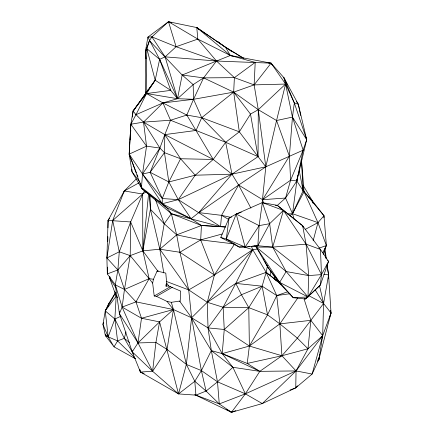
<?xml version="1.0" encoding="UTF-8"?>
<svg xmlns="http://www.w3.org/2000/svg" width="434" height="434" viewBox="0 0 434 434"><rect width="100%" height="100%" fill="white"/><g stroke="black" fill="none" stroke-linecap="round" stroke-linejoin="round"><path stroke-width="0.65" d="M327.1 264.317L328.581 274.906L331.034 313.022L318.919 359.314L312.122 374.043L295.76 387.855L262.288 403.587L231.447 412.3L219.273 403.935L206.063 391.061L201.376 370.565L191.6 317.769L188.725 289.912L179.882 252.262L176.687 234.865L171.343 213.702L166.77 207.75L162.273 203.736L162.283 198.522L168.837 181.954L180.582 158.741L164.833 134.611L143.518 122.117L135.994 114.679L133.081 111.033L155.182 80.219L159.641 59.344L147.864 37.156L168.479 21.7L196.792 27.575L232.271 51.923M146.177 91.552L145.965 92.881L145.428 51.451L149.437 40.622L151.911 36.885L168.479 21.7L197.812 39.082L230.356 55.471L255.203 62.398L254.129 84.885L258.284 109.704L258.051 156.625L265.803 166.802L262.141 203.009M323.954 217.749L323.981 215.752L312.551 201.126L303.106 190.71L296.834 180.989L296.764 179.654M107.42 267.143L107.323 273.919L115.303 284.834L122.122 307.093L137.99 342.925L152.616 371.265L178.526 393.92L195.918 395.135L219.273 403.935L245.373 393.844L296.048 370.924L322.684 335.683L331.034 313.022L330.491 310.408M107.778 241.391L107.844 236.649M107.968 227.839L108.071 220.391L124.287 190.965L136.254 178.96M144.696 190.575L142.683 194.031L130.661 221.964L130.211 255.631L124.46 289.478L122.122 307.093L119.415 313.641L132.229 351.833L140.41 372.063L178.526 393.92L194.801 381.274L201.376 370.565L211.315 350.601L208.022 327.903L207.262 302.265L214.407 274.972L234.61 243.989M290.086 390.014L295.76 387.855L296.048 370.924L307.983 348.779L322.684 335.683L323.58 303.485L328.581 274.906L327.041 265.592M145.965 92.881L146.855 48.706L149.437 40.622L182.166 75.033L193.163 84.603L193.542 99.299L201.712 117.701L225.664 142.287L258.051 156.625L231.978 174.17L178.282 199.635L162.273 203.736L141.484 187.407L129.18 154.141L130.856 124.222L133.081 111.033L155.182 80.219L146.855 48.706L145.428 51.451L146.003 58.818M225.528 226.987L201.441 225.496L191.069 218.741L178.282 199.635L168.837 181.954L164.443 152.659L164.833 134.611L170.524 120.24L162.918 102.929L146.508 93.543L133.081 111.033L132.381 117.072M257.367 249.083L252.772 249.653L214.407 274.972L179.882 252.262L159.81 249.219L142.824 250.868L130.211 255.631L117.874 269.943L107.323 273.919L106.894 257.98L108.071 220.391L109.585 218.231M254.666 245.899L256.234 247.082L267.767 267.149L279.642 282.393L293.254 297.724L307.999 296.954L308.699 275.595L306.051 244.13L302.672 225.788L277.326 205.363L262.342 202.602L236.221 214.043L229.071 218.014L220.765 237.479L239.253 247.06L245.123 247.065L257.839 245.725L272.688 247.13L306.051 244.13L320.455 249.458L328.571 261.42L320.368 285.051L305.547 298.993L293.254 297.724L278.476 282.203L274.429 278.964L274.359 275.623M304.125 299.118L310.852 320.325L322.684 335.683L312.122 374.043L296.048 370.924L262.288 403.587L245.373 393.844L217.499 381.833L201.376 370.565L186.365 364.414L167.036 349.419L155.909 342.453L137.99 342.925L119.415 313.641L119.507 311.623M243.821 58.471L225.528 47.268L196.792 27.575L197.812 39.082L216.501 61.026L234.393 77.659L233.666 92.138L239.329 131.817L258.051 156.625L250.483 114.077L233.666 92.138L203.573 77.876L182.166 75.033L177.522 98.702L162.918 102.929L135.994 114.679L130.856 124.222L129.18 154.141L132.012 171.815L141.799 188.557L171.343 213.702L201.441 225.496L225.148 226.928M114.923 291.577L116.182 296.129L114.858 319.023L117.587 340.912L114.05 346.858L135.337 358.685M310.326 294.496L320.368 285.051L321.486 274.597L320.455 249.458L302.672 225.788L283.445 210.392L262.342 202.602L259.125 225.631L257.839 245.725L256.234 247.082L279.642 282.393L307.999 296.954L321.486 274.597L328.571 261.42L327.621 260.471M117.614 297.561L116.182 296.129L109.715 278.292L109.807 276.946M138.902 182.871L124.287 190.965L112.688 220.499L119.279 251.791L117.874 269.943L115.303 284.834L119.415 313.641M141.484 187.407L142.509 174.023L146.546 146.16L143.518 122.117L162.918 102.929L193.542 99.299L233.666 92.138L254.129 84.885L285.588 84.06L294.328 102.972L306.692 139.688L296.834 180.989L292.516 213.712L294.203 219.55M328.321 278.216L328.581 274.906L323.948 274.288M194.671 394.614L231.447 412.3L245.373 393.844L232.879 367.3L222.197 353.623L224.259 329.471L223.13 307.256L235.792 283.391L252.772 249.653L251.465 246.577M170.155 212.058L171.343 213.702L220.537 226.635L221.541 215.345L238.613 185.058L265.803 166.802L303.127 150.191L306.692 139.688L298.321 104.279L283.863 77.643L271.076 63.158L230.356 55.471L196.792 27.575L199.38 29.631M148.564 194.003L142.824 250.868L149.15 278.65L152.643 283.104L154.216 296.015L156.506 296.368L167.057 301.435L171.327 302.319L179.6 301.087L180.191 301.342L180.707 291.127L168.745 285.995L166.694 283.142L165.788 273.122L157.927 271.25L156.989 271.364L153.435 279.274L152.643 283.104M171.327 302.319L173.421 309.534L159.576 321.887L141.506 318.252L122.122 307.093L135.988 301.863L173.421 309.534L191.6 317.769L208.022 327.903L222.197 353.623L247.223 363.426L281.91 355.75L307.983 348.779L310.852 320.325L279.859 323.878L249.371 346.05L222.197 353.623L211.315 350.601L191.6 317.769L179.6 301.087M130.444 133.856L130.097 139.884M130.677 131.844L130.829 130.498M279.664 282.968L266.145 272.346L235.792 283.391L241.412 294.735L248.78 307.646L249.371 346.05L247.223 363.426L259.787 371.352L296.048 370.924L281.91 355.75L249.371 346.05L224.259 329.471L208.022 327.903L223.13 307.256L241.412 294.735L262.131 286.201L266.145 272.346L267.485 265.722M243.903 246.724L239.253 247.06L226.304 238.977L229.071 218.014L231.572 217.011M268.38 63.006L271.076 63.158L285.588 84.06L276.556 120.522L265.803 166.802L231.978 174.17L213.23 159.452L180.582 158.741L164.443 152.659L159.891 148.07L146.546 146.16L130.856 124.222L143.518 122.117L170.524 120.24L225.664 142.287L231.978 174.17L238.613 185.058L262.63 199.7L285.556 198.029L296.834 180.989L303.127 150.191L292.456 117.088L285.588 84.06L283.863 77.643L294.328 102.972L292.456 117.088L289.375 156.169L290.623 180.175L285.556 198.029L277.076 205.613M167.057 301.435L173.421 309.534L167.036 349.419L152.616 371.265L132.229 351.833L137.99 342.925L141.506 318.252L135.988 301.863L124.46 289.478L115.303 284.834M297.588 175.683L296.834 180.989L290.623 180.175L262.63 199.7L263.454 202.884M153.435 279.274L149.15 278.65L124.46 289.478L117.874 269.943L106.894 257.98L112.688 220.499L142.683 194.031L145.824 192.007M322.684 335.683L318.919 359.314L317.232 361.392M145.428 51.451L147.864 37.156L151.911 36.885L176.106 46.726L216.501 61.026L271.076 63.158L272.519 65.447M163.781 272.899L159.81 249.219L164.22 223.77L171.343 213.702M319.728 354.757L318.919 359.314L317.759 360.014M137.99 342.925L159.576 321.887L155.909 342.453L152.616 371.265L140.41 372.063L139.634 369.518M149.99 195.094L150.424 209.237L142.824 250.868L157.927 271.25M166.694 283.142L165.728 286.104L168.745 285.995M115.97 287.834L109.715 278.292L110.057 277.006M133.466 354.09L124.303 338.325L125.996 331.912M313.142 240.821L317.97 222.626L323.981 215.752L304.033 191.692L303.409 189.842M115.281 292.907L108.663 303.702L105.25 310.885L102.966 324.41L108.153 336.838L114.05 346.858L105.353 335.482L105.706 334.185M103.498 322.467L102.966 324.41L105.353 335.482L106.965 336.719M107.952 306.29L108.663 303.702M307.999 296.954L286.152 271.538L272.688 247.13L283.445 210.392L277.326 205.363L275.346 205.244M123.912 192.197L124.287 190.965L142.683 194.031L142.824 250.868L130.661 221.964L108.071 220.391L108.598 221.606M329.71 316.831L331.034 313.022L323.58 303.485L315.144 289.793M323.281 254.373L326.368 245.536L323.981 215.752M262.63 199.7L289.375 156.169L276.556 120.522L258.284 109.704L233.666 92.138L201.712 117.701L196.07 130.444L164.833 134.611L159.891 148.07L150.142 172.314L162.283 198.522L178.282 199.635L220.537 226.635M106.894 257.98L119.279 251.791L130.661 221.964M220.765 237.479L226.304 238.977L236.221 214.043L241.282 212.226M290.623 180.175L303.127 150.191M170.524 120.24L186.804 115.059L193.542 99.299L203.573 77.876L216.501 61.026L230.356 55.471L232.271 56.122M301.446 159.734L303.106 190.71L292.516 213.712L289.782 215.644M249.371 346.05L267.528 314.84L276.735 295.554L287.715 291.784M135.994 114.679L146.508 93.543L155.182 80.219L170.757 90.37L177.522 98.702L193.542 99.299M322.744 252.81L326.368 245.536L317.97 222.626L304.033 191.692L301.467 159.728M304.033 191.692L292.516 213.712L287.2 213.973M308.699 275.595L272.688 247.13L256.234 247.082L286.152 271.538L308.699 275.595L321.486 274.597L306.051 244.13L283.445 210.392L269.655 223.689L257.839 245.725L252.534 246.105M135.988 301.863L149.15 278.65L130.211 255.631L119.279 251.791M115.515 293.015L105.25 310.885L108.153 336.838L117.587 340.912L134.578 357.453M286.152 271.538L279.642 282.393L278.476 282.203L267.767 267.149L264.68 261.295M178.282 199.635L195.213 175.211L213.23 159.452L225.664 142.287L239.329 131.817L250.483 114.077L258.284 109.704L285.588 84.06M245.373 393.844L259.787 371.352L281.91 355.75L297.366 338.146L323.58 303.485L319.37 285.122M226.304 238.977L245.123 247.065L259.125 225.631L269.655 223.689L272.688 247.13M250.917 208.13L238.613 185.058L198.761 212.617L191.069 218.741L162.273 203.736L142.509 174.023L159.891 148.07L143.518 122.117M281.91 355.75L279.859 323.878L297.702 298.087M146.546 146.16L129.18 154.141L142.509 174.023L150.142 172.314L164.443 152.659M116.182 296.129L105.25 310.885L114.858 319.023L124.303 338.325L129.522 342.551M271.076 63.158L254.129 84.885L234.393 77.659L203.573 77.876L193.163 84.603L177.522 98.702L146.508 93.543L170.757 90.37L159.641 59.344L146.855 48.706M295.76 387.855L297.447 385.783M159.576 321.887L178.526 393.92L186.365 364.414L191.6 317.769L207.262 302.265L252.772 249.653L266.145 272.346L276.735 295.554L279.859 323.878L297.366 338.146L307.983 348.779M133.081 111.033L134.535 109.618M222.197 353.623L259.787 371.352L232.879 367.3L217.499 381.833L206.063 391.061L195.918 395.135L194.801 381.274L186.365 364.414L173.421 309.534L141.506 318.252M308.894 295.847L305.547 298.993L304.435 298.429M151.911 36.885L165.11 56.854L177.522 98.702L159.641 59.344L165.11 56.854L176.106 46.726L197.812 39.082M224.259 329.471L248.78 307.646L262.131 286.201L276.735 295.554L289.972 293.709M279.859 323.878L267.528 314.84L248.78 307.646L223.13 307.256L207.262 302.265L188.725 289.912L159.81 249.219L176.687 234.865L201.441 225.496L200.676 239.893L214.407 274.972L188.725 289.912L166.352 281.433M234.393 77.659L255.203 62.398M207.262 302.265L235.792 283.391L262.131 286.201L267.528 314.84M226.819 409.479L231.447 412.3L232.608 411.6M179.882 252.262L200.676 239.893L222.137 233.997M156.989 271.364L158.16 270.686M154.216 296.015L170.643 286.532M156.506 296.368L172.347 287.227M305.14 229.45L317.97 222.626L292.516 213.712L285.556 198.029M120.381 316.484L114.858 319.023L108.153 336.838L105.353 335.482L107.052 336.6M182.166 75.033L216.501 61.026L165.11 56.854M117.587 340.912L124.303 338.325M231.447 412.3L235.863 410.624M318.99 248.156L326.368 245.536M230.769 217.353L221.541 215.345L198.761 212.617L231.978 174.17L195.213 175.211L168.837 181.954L150.142 172.314M276.556 120.522L292.456 117.088L306.692 139.688L305.297 135.479M247.885 246.441L249.876 246.295M233.948 243.908L200.676 239.893L176.687 234.865L164.22 223.77L150.424 209.237L149.318 194.633M162.918 102.929L186.804 115.059L201.712 117.701L239.329 131.817M243.382 246.724L252.772 249.653M294.328 102.972L298.321 104.279L300.637 115.471M171.56 22.856L168.479 21.7L176.106 46.726M144.153 373.614L140.41 372.063L139.829 369.47M140.258 182.877L141.799 188.557L166.77 207.75L191.069 218.741M259.125 225.631L236.221 214.043L245.123 247.065M164.833 134.611L213.23 159.452L186.804 115.059M308.916 295.76L323.58 303.485M221.541 215.345L228.501 219.371M243.897 58.454L225.528 47.268L217.624 41.588L220.087 43.872M105.353 335.482L106.509 336.187M133.835 357.285L135.446 358.522M281.091 284.221L278.476 282.203L278.199 280.885M232.879 367.3L211.315 350.601L217.499 381.833L219.273 403.935M266.145 272.346L279.74 283.055M274.429 278.964L280.559 283.765M194.801 381.274L206.063 391.061M161.92 203.112L166.77 207.75M159.381 200.931L162.273 203.736M226.89 48.722L225.528 47.268L230.356 55.471M180.582 158.741L195.213 175.211M142.509 174.023L162.283 198.522M139.683 181.727L132.012 171.815L131.855 169.151M296.487 101.632L298.321 104.279M303.003 185.166L312.551 201.126L313.093 203.063M308.704 196.564L309.328 197.747M263.443 258.952L264.062 260.123M283.863 77.643L287.069 84.25M302.672 225.788L303.22 226.993M129.18 154.141L136.45 172.878M137.177 174.75L137.903 176.627M155.426 199.564L164.22 223.77M262.342 202.602L269.655 223.689M166.097 284.297L166.678 286.304M312.551 201.126L313.05 203.09M150.424 209.237L159.81 249.219M299.292 170.839L303.106 190.71M318.697 357.985L318.919 359.314L318.892 357.974M324.399 249.626L325.831 258.273M324.871 248.427L326.357 259.017M258.284 109.704L265.803 166.802M267.675 265.803L267.767 267.149M109.661 276.425L109.715 278.292M147.951 89.67L147.983 91.015M270.371 270.143L270.485 275.812M132.202 350.482L132.229 351.833"/></g></svg>
